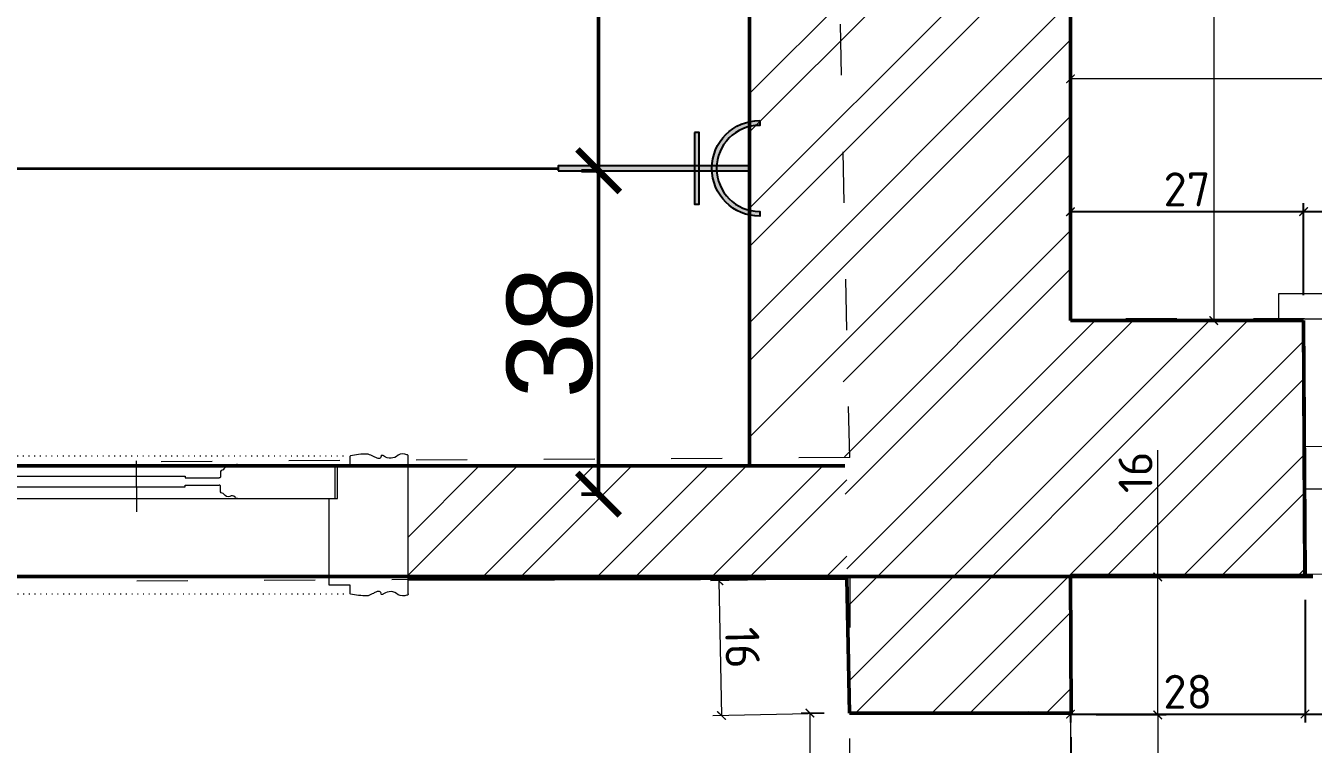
# Model space of a CAD drawing. Header units: inches. Extents: x -10121 to 9010, y 58067 to 62726.
# Drawn here: x 2993.7 to 3145.2, y 61815.3 to 61899.9 of the extents above; entities that cross this region are included whole.
import ezdxf

# ---------------------------------------------------------------- set-up
doc = ezdxf.new("R2010")
doc.units = ezdxf.units.IN
doc.linetypes.add('ACAD_ISO03W100', pattern=[30, 12, -18])
doc.linetypes.add('DOT', pattern=[6.349999999999998, 0, -6.349999999999998])
for name, color, linetype, lineweight in [('A-DUVAR 0.50', 40, 'Continuous', 50), ('A-KAPI A DOGR 0.13', 73, 'Continuous', 13), ('A-KAPI A DOGR 0.20', 46, 'Continuous', 20), ('A-KAPI NOKT', 35, 'DOT', 9), ('Auto-Olcu', 33, 'Continuous', 15), ('Auto-Silik_Cizgiler', 47, 'Continuous', 9), ('Auto-SilikCizgiler', 251, 'Continuous', 9), ('ELK', 1, 'Continuous', 35)]:
    doc.layers.add(name, color=color, linetype=linetype, lineweight=lineweight)
doc.layers.add('ELEKTRİK', color=10, linetype='Continuous')
doc.styles.add('1-20', font='isocpeur.ttf', dxfattribs={"height": 4})
doc.styles.get("Standard").update_dxf_attribs({"font": 'arial.ttf'})
doc.dimstyles.new('ölçü 1_20', dxfattribs={"dimtxt": 4, "dimasz": 1, "dimexe": 1, "dimexo": 3, "dimtad": 1, "dimdec": 0, "dimtxsty": '1-20', "dimblk": 'ARCHTICK', "dimcen": 1.5, "dimclrd": 256, "dimclre": 256, "dimclrt": 256, "dimadec": 0, "dimazin": 0, "dimtfac": 1, "dimtdec": 0, "dimtmove": 0, "dimatfit": 3, "dimldrblk": 'ARCHTICK', "dimfxl": 1, "dimlwd": -1, "dimlwe": -1, "dimarcsym": 0})
doc.dimstyles.new('ölçü 1_50', dxfattribs={"dimtxt": 10, "dimasz": 5, "dimexe": 2, "dimexo": 5, "dimtad": 1, "dimdec": 0, "dimtxsty": 'Standard', "dimblk": 'ARCHTICK', "dimcen": 2.5, "dimclrd": 256, "dimclre": 256, "dimclrt": 256, "dimadec": 0, "dimazin": 0, "dimtfac": 1, "dimtdec": 0, "dimtmove": 0, "dimatfit": 3, "dimldrblk": 'ARCHTICK', "dimfxl": 1, "dimlwd": -1, "dimlwe": -1, "dimarcsym": 0})

# ---------------------------------------------------------------- blocks, each defined once
blk = doc.blocks.new('_ARCHTICK')
at = {"color": 0, "linetype": 'ByBlock', "const_width": 0.15}
blk.add_lwpolyline([(-0.5, -0.5), (0.5, 0.5)], dxfattribs=at)
blk = doc.blocks.new('*D462')
at = {"layer": 'Auto-Olcu', "ltscale": 5, "transparency": 16777216}
for p, q in [((3090.606697598512, 61816.00369408925), (3090.606697598512, 61797.6543596687)), ((3116.700095830351, 61816.15592626692), (3116.700095830351, 61797.6543596687)), ((3090.606697598512, 61798.6543596687), (3116.700095830351, 61798.6543596687))]:
    blk.add_line(p, q, dxfattribs=at)
at = {"layer": 'DEFPOINTS', "color": 0, "ltscale": 5, "transparency": 16777216}
for p in [(3090.606697598512, 61819.00369408925), (3116.700095830351, 61819.15592626692), (3116.700095830351, 61798.6543596687)]:
    blk.add_point(p, dxfattribs=at)
at = {"layer": 'Auto-Olcu', "ltscale": 5, "transparency": 16777216, "rotation": 180}
blk.add_blockref('_ARCHTICK', (3090.606697598512, 61798.6543596687), dxfattribs=at)
at = {"layer": 'Auto-Olcu', "ltscale": 5, "transparency": 16777216}
blk.add_blockref('_ARCHTICK', (3116.700095830351, 61798.6543596687), dxfattribs=at)
at = {"layer": 'Auto-Olcu', "ltscale": 5, "transparency": 16777216, "insert": (3103.653396714431, 61801.2793596687), "char_height": 4, "attachment_point": 5, "style": '1-20'}
blk.add_mtext('26', dxfattribs=at)
blk = doc.blocks.new('*D466')
at = {"layer": 'Auto-Olcu', "ltscale": 5, "transparency": 16777216}
for p, q in [((3267.026402051368, 61832.88070646577), (3267.026402051368, 61797.6543596687)), ((3116.607641160004, 61832.00314443524), (3116.607641160004, 61797.6543596687)), ((3116.607641160004, 61798.6543596687), (3267.026402051368, 61798.6543596687))]:
    blk.add_line(p, q, dxfattribs=at)
at = {"layer": 'DEFPOINTS', "color": 0, "ltscale": 5, "transparency": 16777216}
for p in [(3267.026402051368, 61835.88070646577), (3116.607641160004, 61835.00314443524), (3267.026402051368, 61798.6543596687)]:
    blk.add_point(p, dxfattribs=at)
at = {"layer": 'Auto-Olcu', "ltscale": 5, "transparency": 16777216, "rotation": 180}
blk.add_blockref('_ARCHTICK', (3116.607641160004, 61798.6543596687), dxfattribs=at)
at = {"layer": 'Auto-Olcu', "ltscale": 5, "transparency": 16777216}
blk.add_blockref('_ARCHTICK', (3267.026402051368, 61798.6543596687), dxfattribs=at)
at = {"layer": 'Auto-Olcu', "ltscale": 5, "transparency": 16777216, "insert": (3191.817021605686, 61801.2793596687), "char_height": 4, "attachment_point": 5, "style": '1-20'}
blk.add_mtext('150', dxfattribs=at)
blk = doc.blocks.new('*D467')
at = {"layer": 'Auto-Olcu', "ltscale": 5, "transparency": 16777216}
for p, q in [((3126.874411687654, 61835.00314443524), (3126.874411687654, 61849.9414118295)), ((3119.607641160004, 61835.00314443524), (3127.874411687654, 61835.00314443524)), ((3126.874411687654, 61818.77959184564), (3126.874411687654, 61835.00314443524)), ((3119.606697598512, 61818.77959184564), (3127.874411687654, 61818.77959184564))]:
    blk.add_line(p, q, dxfattribs=at)
at = {"layer": 'DEFPOINTS', "color": 0, "ltscale": 5, "transparency": 16777216}
for p in [(3116.607641160004, 61835.00314443524), (3116.606697598512, 61818.77959184564), (3126.874411687654, 61818.77959184564)]:
    blk.add_point(p, dxfattribs=at)
at = {"layer": 'Auto-Olcu', "ltscale": 5, "transparency": 16777216}
for p, rotation in [((3126.874411687654, 61835.00314443524), 90), ((3126.874411687654, 61818.77959184564), 270)]:
    blk.add_blockref('_ARCHTICK', p, dxfattribs=dict(at, rotation=rotation))
at = {"layer": 'Auto-Olcu', "ltscale": 5, "transparency": 16777216, "insert": (3124.249411687644, 61847.3164118295), "char_height": 4, "attachment_point": 5, "rotation": 90, "style": '1-20'}
blk.add_mtext('16', dxfattribs=at)
blk = doc.blocks.new('*D468')
at = {"layer": 'Auto-Olcu', "ltscale": 5, "transparency": 16777216}
for p, q in [((3119.606697598512, 61818.77959184564), (3127.874411687586, 61818.77959184564)), ((3126.874411687586, 61818.77959184564), (3126.874411687586, 61707.08178459798)), ((3124.120119099895, 61707.08178459798), (3127.874411687586, 61707.08178459798))]:
    blk.add_line(p, q, dxfattribs=at)
at = {"layer": 'DEFPOINTS', "color": 0, "ltscale": 5, "transparency": 16777216}
for p in [(3116.606697598512, 61818.77959184564), (3121.120119099895, 61707.08178459798), (3126.874411687586, 61707.08178459798)]:
    blk.add_point(p, dxfattribs=at)
at = {"layer": 'Auto-Olcu', "ltscale": 5, "transparency": 16777216}
for p, rotation in [((3126.874411687586, 61818.77959184564), 90), ((3126.874411687586, 61707.08178459798), 270)]:
    blk.add_blockref('_ARCHTICK', p, dxfattribs=dict(at, rotation=rotation))
at = {"layer": 'Auto-Olcu', "ltscale": 5, "transparency": 16777216, "insert": (3124.249411687576, 61762.93068822181), "char_height": 4, "attachment_point": 5, "rotation": 90, "style": '1-20'}
blk.add_mtext('112', dxfattribs=at)
blk = doc.blocks.new('*D469')
at = {"layer": 'Auto-Olcu', "ltscale": 5, "transparency": 16777216}
for p, q in [((3087.606697598512, 61819.00369408925), (3084.93658147442, 61819.00369408925)), ((3085.93658147442, 61819.00369408925), (3085.93658147442, 61707.08178459798)), ((3091.120119099895, 61707.08178459798), (3084.93658147442, 61707.08178459798))]:
    blk.add_line(p, q, dxfattribs=at)
at = {"layer": 'DEFPOINTS', "color": 0, "ltscale": 5, "transparency": 16777216}
for p in [(3090.606697598512, 61819.00369408925), (3085.93658147442, 61707.08178459798), (3094.120119099895, 61707.08178459798)]:
    blk.add_point(p, dxfattribs=at)
at = {"layer": 'Auto-Olcu', "ltscale": 5, "transparency": 16777216}
for p, rotation in [((3085.93658147442, 61819.00369408925), 90), ((3085.93658147442, 61707.08178459798), 270)]:
    blk.add_blockref('_ARCHTICK', p, dxfattribs=dict(at, rotation=rotation))
at = {"layer": 'Auto-Olcu', "ltscale": 5, "transparency": 16777216, "insert": (3083.31158147441, 61763.04273934361), "char_height": 4, "attachment_point": 5, "rotation": 90, "style": '1-20'}
blk.add_mtext('112', dxfattribs=at)
blk = doc.blocks.new('*D470')
at = {"layer": 'Auto-Olcu', "ltscale": 5, "transparency": 16777216}
for p, q in [((3087.296379655052, 61834.79106800371), (3074.233978898821, 61834.53479004304)), ((3075.233786491692, 61834.55440578257), (3075.544681656538, 61818.70818464949)), ((3087.607274819899, 61818.94484687063), (3074.544874063668, 61818.68856890996))]:
    blk.add_line(p, q, dxfattribs=at)
at = {"layer": 'DEFPOINTS', "color": 0, "ltscale": 5, "transparency": 16777216}
for p in [(3090.295802433665, 61834.84991522232), (3075.544681656538, 61818.70818464949), (3090.606697598511, 61819.00369408925)]:
    blk.add_point(p, dxfattribs=at)
at = {"layer": 'Auto-Olcu', "ltscale": 5, "transparency": 16777216}
for p, rotation in [((3075.233786491692, 61834.55440578257), 91.12397117514129), ((3075.544681656538, 61818.70818464949), 271.1239711751413)]:
    blk.add_blockref('_ARCHTICK', p, dxfattribs=dict(at, rotation=rotation))
at = {"layer": 'Auto-Olcu', "ltscale": 5, "transparency": 16777216, "insert": (3078.013729005408, 61826.68278653231), "char_height": 4, "attachment_point": 5, "rotation": 271.12397117514126, "style": '1-20'}
blk.add_mtext('16', dxfattribs=at)
blk = doc.blocks.new('*D477')
at = {"layer": 'Auto-Olcu', "ltscale": 5, "transparency": 16777216}
for p, q in [((3119.606697598512, 62123.63689972076), (3134.455130437604, 62123.63689972076)), ((3133.455130437604, 62123.63689972076), (3133.455130437604, 61865.16385486411)), ((3119.6018837228, 61865.16385486411), (3134.455130437604, 61865.16385486411))]:
    blk.add_line(p, q, dxfattribs=at)
at = {"layer": 'DEFPOINTS', "color": 0, "ltscale": 5, "transparency": 16777216}
for p in [(3116.606697598512, 62123.63689972076), (3116.6018837228, 61865.16385486411), (3133.455130437604, 61865.16385486411)]:
    blk.add_point(p, dxfattribs=at)
at = {"layer": 'Auto-Olcu', "ltscale": 5, "transparency": 16777216}
for p, rotation in [((3133.455130437604, 62123.63689972076), 90), ((3133.455130437604, 61865.16385486411), 270)]:
    blk.add_blockref('_ARCHTICK', p, dxfattribs=dict(at, rotation=rotation))
at = {"layer": 'Auto-Olcu', "ltscale": 5, "transparency": 16777216, "insert": (3130.830130437594, 61994.40037729243), "char_height": 4, "attachment_point": 5, "rotation": 90, "style": '1-20'}
blk.add_mtext('258', dxfattribs=at)
blk = doc.blocks.new('*D481')
at = {"layer": 'Auto-Olcu', "ltscale": 5, "transparency": 16777216}
for p, q in [((3116.606697598512, 61868.63729265201), (3116.606697598512, 61894.61433726636)), ((3269.685107356734, 61868.63729265201), (3269.685107356734, 61894.61433726636)), ((3269.685107356734, 61893.61433726636), (3116.606697598512, 61893.61433726636))]:
    blk.add_line(p, q, dxfattribs=at)
at = {"layer": 'DEFPOINTS', "color": 0, "ltscale": 5, "transparency": 16777216}
for p in [(3116.606697598512, 61893.61433726636), (3116.606697598512, 61865.63729265201), (3269.685107356734, 61865.63729265201)]:
    blk.add_point(p, dxfattribs=at)
at = {"layer": 'Auto-Olcu', "ltscale": 5, "transparency": 16777216, "rotation": 180}
blk.add_blockref('_ARCHTICK', (3116.606697598512, 61893.61433726636), dxfattribs=at)
at = {"layer": 'Auto-Olcu', "ltscale": 5, "transparency": 16777216}
blk.add_blockref('_ARCHTICK', (3269.685107356734, 61893.61433726636), dxfattribs=at)
at = {"layer": 'Auto-Olcu', "ltscale": 5, "transparency": 16777216, "insert": (3193.145902477623, 61896.23933726636), "char_height": 4, "attachment_point": 5, "style": '1-20'}
blk.add_mtext('153', dxfattribs=at)
blk = doc.blocks.new('A$C50025146')
at = {"layer": 'ELEKTRİK'}
h = blk.add_hatch(color=256, dxfattribs=at)
edge = h.paths.add_edge_path()
edge.add_line((23.70435837441619, 11.25333161261187), (23.70435837441619, 10.69066721622039))
edge.add_ellipse((23.70435837441619, 5.626687648689767), major_axis=(3.580774291992597, -3.580774291992606), ratio=0.9999999999999413, start_angle=134.9999999999983, end_angle=314.9999999999983)
edge.add_line((23.70435837441619, 0.5627080811555061), (23.70435837441619, 4.368476402305532e-05))
edge.add_ellipse((23.70435837441619, 5.626687648689767), major_axis=(3.978638102213783, 3.978638102213774), ratio=0.9999999999999128, start_angle=45.0000000000025, end_angle=225.0000000000025, ccw=False)
for points in [[(16.0258407970905, 9.846670621633166), (16.5885051934838, 9.846670621633166), (16.5885051934838, 1.406704675742731), (16.0258407970905, 1.406704675742731)], [(6.940050297998823e-05, 5.345355450490388), (6.940050297998823e-05, 5.908019846885509), (22.50664525620232, 5.908019846885509), (22.50664525620232, 5.345355450490388)]]:
    blk.add_hatch(color=256, dxfattribs=at).paths.add_polyline_path(points)
at = {"layer": 'ELEKTRİK', "elevation": 4.798666618537076e-08}
blk.add_lwpolyline([(23.70435837441437, 4.368476402305532e-05), (23.70435837441619, 0.5627080811555061, -0.9999999999999944), (23.70435837441619, 10.69066721622039), (23.70435837441619, 11.25333161261187, 0.9999999999999944)], format="xyb", close=True, dxfattribs=at)
at = {"layer": 'ELEKTRİK'}
for points, elevation in [([(16.0258407970905, 1.406704675742731), (16.0258407970905, 9.846670621633166), (16.5885051934838, 9.846670621633166), (16.5885051934838, 1.406704675742731)], 4.791194770819646e-08), ([(6.940050297998823e-05, 5.908019846885509), (22.50664525620232, 5.908019846885509), (22.50664525620232, 5.345355450490388), (6.940050297998823e-05, 5.345355450490388)], 4.794507297291503e-08)]:
    blk.add_lwpolyline(points, close=True, dxfattribs=dict(at, elevation=elevation))
blk = doc.blocks.new('*D771')
at = {"layer": 'A-DUVAR 0.50', "transparency": 16777216}
for p, q in [((3061.088344966105, 61946.94091062652), (3063.088344966105, 61946.94091062652)), ((3061.088344966105, 61946.94091062652), (3061.088344966105, 61882.79421929457)), ((3061.268344966105, 61882.79421929457), (3059.088344966105, 61882.79421929457))]:
    blk.add_line(p, q, dxfattribs=at)
at = {"layer": 'DEFPOINTS', "color": 0, "transparency": 16777216}
for p in [(3056.334029368854, 61946.94091062652), (3061.088344966105, 61882.79421929457), (3067.587317296704, 61882.79421929457)]:
    blk.add_point(p, dxfattribs=at)
at = {"layer": 'A-DUVAR 0.50', "transparency": 16777216, "xscale": 5, "yscale": 5, "zscale": 5}
for p, rotation in [((3061.088344966105, 61946.94091062652), 90), ((3061.088344966105, 61882.79421929457), 270)]:
    blk.add_blockref('_ARCHTICK', p, dxfattribs=dict(at, rotation=rotation))
at = {"layer": 'A-DUVAR 0.50', "transparency": 16777216, "insert": (3055.357615088878, 61914.86756496054), "char_height": 10, "attachment_point": 5, "rotation": 90}
blk.add_mtext('64', dxfattribs=at)
blk = doc.blocks.new('*D772')
at = {"layer": 'A-DUVAR 0.50', "transparency": 16777216}
for p, q in [((3061.268344966105, 61882.79421929457), (3059.088344966105, 61882.79421929457)), ((3061.088344966105, 61882.79421929457), (3061.088344966105, 61844.75454151994)), ((3061.268344966105, 61844.75454151994), (3059.088344966105, 61844.75454151994))]:
    blk.add_line(p, q, dxfattribs=at)
at = {"layer": 'DEFPOINTS', "color": 0, "transparency": 16777216}
for p in [(3067.587317296704, 61882.79421929457), (3061.088344966105, 61844.75454151994), (3078.840605224552, 61844.75454151994)]:
    blk.add_point(p, dxfattribs=at)
at = {"layer": 'A-DUVAR 0.50', "transparency": 16777216, "xscale": 5, "yscale": 5, "zscale": 5}
for p, rotation in [((3061.088344966105, 61882.79421929457), 90), ((3061.088344966105, 61844.75454151994), 270)]:
    blk.add_blockref('_ARCHTICK', p, dxfattribs=dict(at, rotation=rotation))
at = {"layer": 'A-DUVAR 0.50', "transparency": 16777216, "insert": (3055.354204447678, 61863.77438040725), "char_height": 10, "attachment_point": 5, "rotation": 90}
blk.add_mtext('38', dxfattribs=at)

msp = doc.modelspace()

# ---------------------------------------------------------------- hatches: boundary and pattern name
at = {"layer": 'Auto-Silik_Cizgiler'}
h = msp.add_hatch(dxfattribs=at)
h.set_pattern_fill('ANSI32', color=256)
h.set_pattern_definition([(45, (-18107.95770600322, 83650.12693407696), (-6.735192090801865, 6.735192090801866), []), (45, (-18103.46757600322, 83650.12693407696), (-6.735192090801865, 6.735192090801866), [])])
h.paths.add_polyline_path([(3038.670959249052, 61848.07555149277), (3090.29580243368, 61848.07555149277), (3090.29580243368, 61834.84991522232), (3038.670959249052, 61834.84991522232)])

# ---------------------------------------------------------------- linework, layer by layer
at = {"layer": 'A-DUVAR 0.50', "color": 0}
for p, q in [((3078.840605224552, 61848.07555149277), (3078.840605224552, 62125.07555149277)), ((2944.340605224552, 61848.07555149277), (3078.840605224552, 61848.07555149277)), ((2944.340605224552, 61835.07555149277), (3145.129317865398, 61835.07555149277))]:
    msp.add_line(p, q, dxfattribs=at)
at = {"layer": 'A-DUVAR 0.50'}
for p, q in [((3116.606697598538, 62123.63689972075), (3116.606697598538, 61865.16385477443)), ((3116.606697598538, 61865.16385477443), (3144.019188684408, 61865.16334423635)), ((3143.999535368137, 61865.16334423637), (3144.174553196379, 61835.16436531246)), ((3144.019188684408, 61865.16334423635), (3144.194206512646, 61835.16436531246)), ((3038.670959249048, 61848.07555149277), (3090.036321871477, 61848.07555149277)), ((3090.29580243368, 61834.84991522232), (3038.670959249048, 61834.73099646524)), ((3090.606697598527, 61819.00369408923), (3090.29580243368, 61834.84991522232)), ((3144.194206512646, 61835.16436531246), (3116.606697598538, 61835.16487585051)), ((3116.606697598538, 61835.16487585051), (3116.700983972121, 61819.00369408923)), ((3116.700983972121, 61819.00369408923), (3090.606697598527, 61819.00369408923))]:
    msp.add_line(p, q, dxfattribs=at)
at = {"layer": 'A-KAPI A DOGR 0.13'}
for points in [[(2958.115146931665, 61848.23185038484), (3030.070959249046, 61848.23185038484), (3030.070959249046, 61844.23185038484)], [(2962.920959249048, 61846.66179999972), (2962.920959249048, 61846.86179999972), (3012.456387373211, 61846.86179999972)], [(3012.456387373211, 61846.86179999972), (3012.456387373211, 61846.66179999972), (3016.456387373211, 61846.66179999972)], [(2962.920959249048, 61845.80190076994), (2962.920959249048, 61845.60190076994), (3012.456387373211, 61845.60190076994)], [(3012.456387373211, 61845.60190076994), (3012.456387373211, 61845.80190076994), (3016.456387373211, 61845.80190076994)]]:
    msp.add_lwpolyline(points, dxfattribs=at)
for points in [[(3016.594858720262, 61847.42691207187), (3016.594858720262, 61846.79102120841, -0.5126578564166261), (3016.456387373211, 61846.66179999972)], [(3016.814403548804, 61847.58349073261, 0.3672750116787311), (3016.594858720262, 61847.42691207187, 0.4969751374482209)], [(3018.594858720244, 61848.23185038484, 0.3584924550225984), (3018.312987877744, 61848.05824487318, -0.3455190689822988), (3017.716345338114, 61847.9720945256, 0.3900896116390528), (3017.014499463163, 61847.72033190167, -0.2492055572853396), (3016.814403548804, 61847.58349073261, 0.0200904522984999), (3016.783592212363, 61847.58381144242)], [(3016.594858720262, 61845.03678869782), (3016.594858720262, 61845.67267956127, 0.5126578564166261), (3016.456387373211, 61845.80190076994)], [(3016.814403548804, 61844.88021003707, -0.3672750116787311), (3016.594858720262, 61845.03678869782, -0.4969751374482209)], [(3018.594858720244, 61844.23185038484, -0.3584924550225984), (3018.312987877744, 61844.40545589649, 0.3455190689822988), (3017.716345338114, 61844.49160624408, -0.3900896116390528), (3017.014499463163, 61844.74336886802, 0.2492055572853396), (3016.814403548804, 61844.88021003707, -0.0200904522984999), (3016.783592212363, 61844.87988932727)]]:
    msp.add_lwpolyline(points, format="xyb", dxfattribs=at)
at = {"layer": 'A-KAPI A DOGR 0.20'}
for points in [[(2957.688963935565, 61844.23185038484), (3030.370959249063, 61844.23185038484), (3030.370959249063, 61848.23185038484), (3031.870959249049, 61848.23185038484), (3031.870959249049, 61849.23185038484)], [(3038.670959249048, 61833.01772866002), (3038.670959249048, 61849.24336493047)], [(3031.870959249049, 61833.02924320564), (3031.870959249049, 61834.06416800301), (3029.370959249049, 61834.06416800301), (3029.370959249049, 61844.23185038484)]]:
    msp.add_lwpolyline(points, dxfattribs=at)
for points in [[(3038.670959249048, 61849.24336493047, 0.4410189260404884), (3038.538114760366, 61849.39237104147, 0.2371378577105315), (3037.498040645434, 61849.34042591887, -0.3742010415847447), (3035.796867494751, 61849.25111878613, 0.1326418780331844), (3035.659572913966, 61849.30915736852), (3035.556828459932, 61849.30915736852, 0.4144596681972927), (3035.486668122066, 61849.24369750619, -0.3833712810501772), (3035.327531500345, 61848.95424298674, -0.1558963665890067), (3034.950609388994, 61849.00732419344, -0.0157004765825538), (3034.595291508314, 61849.17808202052, 0.0356675684221528), (3033.962181886225, 61849.45180933092, 0.07540431647491799), (3033.813195090883, 61849.47053795966, 0.0504319659622708), (3031.912776689394, 61849.26589668163, 0.285096811440296), (3031.870959249049, 61849.23185038484)], [(3038.670959249048, 61833.01772866002, -0.4410189260404884), (3038.538114760366, 61832.86872254901, -0.2371378577105315), (3037.498040645434, 61832.92066767162, 0.3742010415847447), (3035.796867494751, 61833.00997480436, -0.1326418780331844), (3035.659572913966, 61832.95193622195), (3035.556828459932, 61832.95193622195, -0.4144596681972927), (3035.486668122066, 61833.01739608431, 0.3833712810501772), (3035.327531500345, 61833.30685060372, 0.1558963665890067), (3034.950609388994, 61833.25376939704, 0.0157004765825538), (3034.595291508314, 61833.08301156995, -0.0356675684221528), (3033.962181886225, 61832.80928425957, -0.07540431647491799), (3033.813195090883, 61832.79055563083, -0.0504319659622708), (3031.912776689394, 61832.99519690886, -0.285096811440296), (3031.870959249049, 61833.02924320564)]]:
    msp.add_lwpolyline(points, format="xyb", dxfattribs=at)
at = {"layer": 'A-KAPI NOKT', "ltscale": 0.09}
for points in [[(3031.059430596095, 61849.23185038484), (2946.282487901997, 61849.23185038484)], [(3031.101248036466, 61832.99519690886), (2943.429141808701, 61832.99519690886)]]:
    msp.add_lwpolyline(points, dxfattribs=at)
at = {"layer": 'Auto-Silik_Cizgiler'}
for p, q in [((3078.840605224552, 61891.86533499622), (3116.606697598538, 61929.6314273702)), ((3078.840605224552, 61887.37520499623), (3116.606697598541, 61925.14129737021)), ((3078.840605224552, 61878.3949508146), (3116.606697598538, 61916.16104318859)), ((3078.840605224552, 61873.9048208146), (3116.606697598538, 61911.67091318859)), ((3078.840605224552, 61864.924566633), (3116.606697598538, 61902.69065900699)), ((3078.840605224552, 61860.43443663302), (3116.606697598538, 61898.200529007)), ((3078.840605224552, 61851.45418245139), (3116.606697598538, 61889.22027482539)), ((3089.842281398094, 61857.96572862496), (3116.60669759854, 61884.7301448254)), ((3090.015079411838, 61849.15827245708), (3116.606697598538, 61875.74989064378)), ((3090.101478474691, 61844.75454151994), (3116.606697598538, 61871.25976064378)), ((3090.274276488435, 61835.94708535208), (3119.490532764579, 61865.16334162822)), ((3090.360675551288, 61831.54335441494), (3123.98066276457, 61865.16334162822)), ((3090.533473565036, 61822.73589824708), (3132.960916946184, 61865.16334162823)), ((3091.29139940719, 61819.00369408924), (3137.451046946171, 61865.16334162823)), ((3100.271653588801, 61819.00369408923), (3144.032771746464, 61862.7648122469)), ((3120.92288547413, 61835.16479597457), (3144.058881759272, 61858.30079225971)), ((3129.902973469059, 61835.16462978789), (3144.111101751045, 61849.37275806988)), ((3134.393020375657, 61835.1645466945), (3144.137211763849, 61844.90873808269)), ((3143.373108370584, 61835.16438050781), (3144.189431755625, 61835.98070389286)), ((3104.76178358879, 61819.00369408923), (3116.631733188427, 61830.87364368887)), ((3113.742037770407, 61819.00369408924), (3116.683821236187, 61821.94547755502))]:
    msp.add_line(p, q, dxfattribs=at)
at = {"layer": 'Auto-SilikCizgiler', "color": 1, "linetype": 'ACAD_ISO03W100', "ltscale": 0.5, "true_color": 0xe60000}
for p, q in [((3090.628737039395, 61849.04575895335), (3087.405663594098, 61999.24046596057)), ((3141.128788505648, 61865.3400738867), (3141.111215945664, 61868.34002242045)), ((3144.128737039395, 61850.35790172221), (3225.128737039395, 61850.8304659426)), ((3090.628737039395, 61849.04575895335), (3006.672741778715, 61848.55594908363)), ((3006.672035470885, 61848.67262748649), (3006.757599994624, 61834.53781028208)), ((3144.128737039395, 61845.35781663037), (3225.128737039395, 61845.83038085075)), ((3116.628737039395, 61835.19720797679), (3144.128737039395, 61835.35764644668)), ((3144.128737039395, 61835.35764644668), (3225.128737039395, 61835.83021066706)), ((3006.757599994609, 61834.53781028209), (3090.628737039395, 61835.04552069618)), ((3090.628737039395, 61835.04552069618), (3090.628737039395, 61819.04524840227)), ((3116.628737039395, 61819.19693568288), (3116.628737039395, 61835.19720797679)), ((3090.628737039395, 61819.04524840227), (3116.628737039395, 61819.19693568288))]:
    msp.add_line(p, q, dxfattribs=at)
for points in [[(3116.628737039395, 61865.35764644668), (3116.628737039395, 61999.24046596057)], [(3141.111215945664, 61868.34002242045), (3228.111113013158, 61868.84963479946)], [(3144.128737039395, 61865.35764644668), (3225.128737039395, 61865.83211370574)], [(3144.128737039395, 61835.35764644668), (3144.128737039395, 61865.35764644668), (3116.628737039395, 61865.35764644668)], [(3144.128737039395, 61850.35790172221), (3144.128737039395, 61845.35781663037)]]:
    msp.add_lwpolyline(points, dxfattribs=at)
at = {"layer": 'ELK', "color": 1}
msp.add_line((2989.487880300427, 61883.07555149274), (3056.334029368854, 61883.07555149277), dxfattribs=at)

# ---------------------------------------------------------------- block references
at = {"layer": 'ELEKTRİK', "xscale": -1, "rotation": 180}
msp.add_blockref('A$C50025146', (3056.333959968351, 61888.70223914146, -4.794507297291503e-08), dxfattribs=at)

# ---------------------------------------------------------------- dimensions: what is measured, and where the dimension line sits
at = {"layer": 'A-DUVAR 0.50'}
for base, p1, p2, picture, middle in [((3061.088344966105, 61882.79421929457), (3056.334029368854, 61946.94091062652), (3067.587317296704, 61882.79421929457), '*D771', (3055.357615088878, 61914.86756496054)), ((3061.088344966105, 61844.75454151994), (3067.587317296704, 61882.79421929457), (3078.840605224552, 61844.75454151994), '*D772', (3055.354204447678, 61863.77438040725))]:
    dim = msp.add_linear_dim(base=base, p1=p1, p2=p2, angle=90.00000000000101, dimstyle='ölçü 1_50', override={"dimtmove": 1, "dimfxl": 0.18, "dimfxlon": 1}, dxfattribs=at)
    dim.commit()
    dim.dimension.update_dxf_attribs({"geometry": picture, "text_midpoint": middle})
at = {"layer": 'Auto-Olcu', "ltscale": 5}
for base, p1, p2, picture, middle in [((3133.455130437604, 61865.16385486411), (3116.606697598512, 62123.63689972076), (3116.6018837228, 61865.16385486411), '*D477', (3130.830130437594, 61994.40037729243)), ((3085.93658147442, 61707.08178459798), (3090.606697598512, 61819.00369408925), (3094.120119099895, 61707.08178459798), '*D469', (3083.31158147441, 61763.04273934361)), ((3126.874411687586, 61707.08178459798), (3116.606697598512, 61818.77959184564), (3121.120119099895, 61707.08178459798), '*D468', (3124.249411687576, 61762.93068822181))]:
    dim = msp.add_linear_dim(base=base, p1=p1, p2=p2, angle=90, dimstyle='ölçü 1_20', dxfattribs=at)
    dim.commit()
    dim.dimension.update_dxf_attribs({"geometry": picture, "text_midpoint": middle})
for base, p1, p2, picture, middle in [((3116.606697598512, 61893.61433726636), (3269.685107356734, 61865.63729265201), (3116.606697598512, 61865.63729265201), '*D481', (3193.145902477623, 61896.23933726636)), ((3267.026402051368, 61798.6543596687), (3116.607641160004, 61835.00314443524), (3267.026402051368, 61835.88070646577), '*D466', (3191.817021605686, 61801.2793596687)), ((3116.700095830351, 61798.6543596687), (3090.606697598512, 61819.00369408925), (3116.700095830351, 61819.15592626692), '*D462', (3103.653396714431, 61801.2793596687))]:
    dim = msp.add_linear_dim(base=base, p1=p1, p2=p2, dimstyle='ölçü 1_20', dxfattribs=at)
    dim.commit()
    dim.dimension.update_dxf_attribs({"geometry": picture, "text_midpoint": middle})
for base, p1, p2 in [((3144.019188684393, 61877.98404299704), (3116.6018837228, 61865.16385486411), (3144.019188684393, 61865.16334423635)), ((3225.018830736557, 61877.98404299704), (3144.019188684393, 61865.16334423635), (3225.018830736557, 61865.63711041512)), ((3144.193264569371, 61818.87959184562), (3116.606697598512, 61835.16487585052), (3144.193264569371, 61835.32581936303)), ((3225.194564460526, 61818.87959184562), (3144.193264569371, 61835.32581936303), (3225.194564460526, 61835.63623812556))]:
    msp.add_linear_dim(base=base, p1=p1, p2=p2, dimstyle='ölçü 1_20', dxfattribs=at).render()
dim = msp.add_linear_dim(base=(3126.874411687654, 61818.77959184564), p1=(3116.607641160004, 61835.00314443524), p2=(3116.606697598512, 61818.77959184564), angle=90, dimstyle='ölçü 1_20', dxfattribs=at)
dim.commit()
dim.dimension.update_dxf_attribs({"geometry": '*D467', "text_midpoint": (3126.874411687644, 61847.3164118295), "dimtype": 160})
dim = msp.add_aligned_dim(p1=(3090.295802433666, 61834.84991522232), p2=(3090.606697598512, 61819.00369408925), distance=-15.06491453892974, dimstyle='ölçü 1_20', dxfattribs=at)
dim.commit()
dim.dimension.update_dxf_attribs({"geometry": '*D470', "text_midpoint": (3078.013729005408, 61826.68278653231)})

doc.saveas('drawing.dxf')
